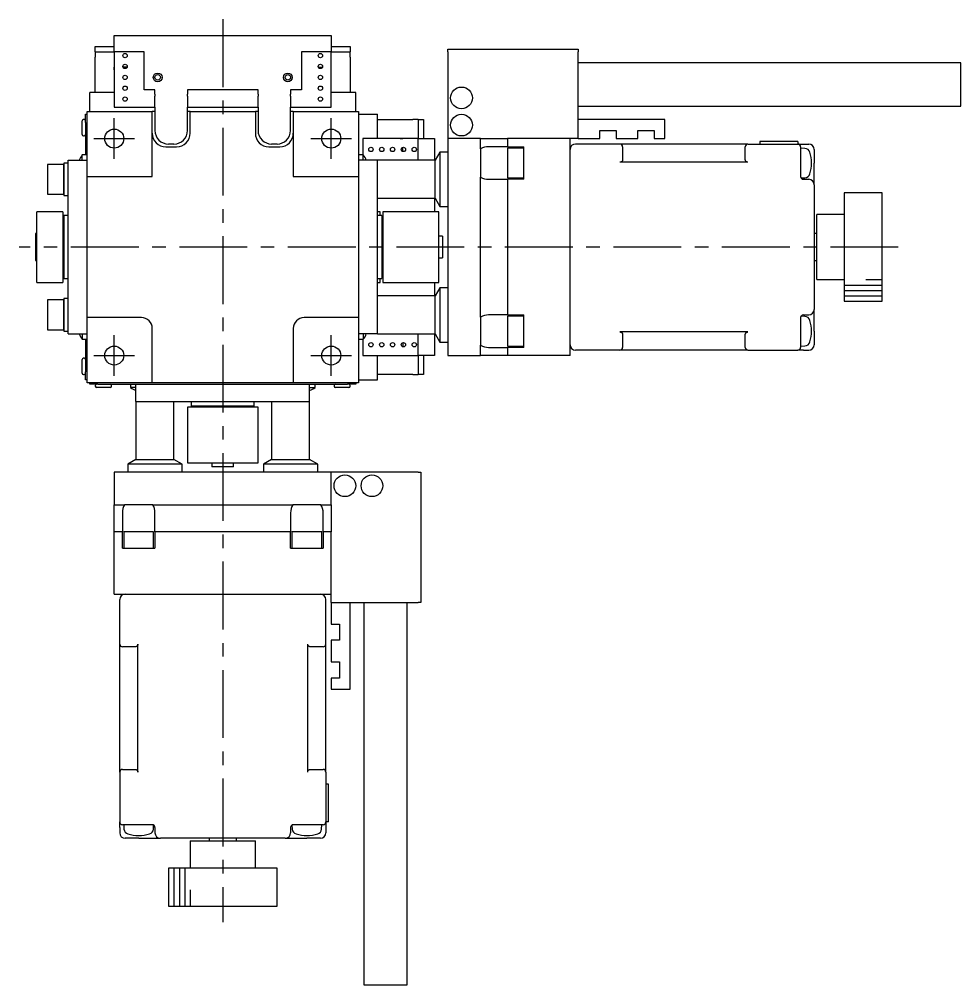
# Model space of a CAD drawing. Extents: x 165 to 837, y 27 to 488.
# Drawn here: x 516.8 to 690.2, y 232.5 to 410.5 of the extents above; entities that cross this region are included whole.
import ezdxf

# ---------------------------------------------------------------- set-up
doc = ezdxf.new("R2010")
doc.units = 0
doc.header["$LTSCALE"] = 10
doc.linetypes.add('CENTER', pattern=[2, 1.25, -0.25, 0.25, -0.25])
for name, color, linetype in [('1', 7, 'CONTINUOUS'), ('11', 7, 'CONTINUOUS'), ('2', 7, 'CONTINUOUS')]:
    doc.layers.add(name, color=color, linetype=linetype)

msp = doc.modelspace()

# ---------------------------------------------------------------- linework, layer by layer
at = {"layer": '1', "color": 7, "linetype": 'CONTINUOUS'}
for p, q in [((534.250001, 407.499999), (574.250001, 407.499999)), ((534.250001, 406.499999), (534.250001, 407.499999)), ((534.250001, 404.499999), (534.250001, 406.499999)), ((574.250001, 407.499999), (574.250001, 406.499999)), ((574.250001, 406.499999), (574.250001, 404.499999)), ((530.750001, 405.499999), (534.250001, 405.499999)), ((530.750001, 404.499999), (530.750001, 405.499999)), ((530.750001, 404.499999), (534.250001, 404.499999)), ((530.750001, 404.499999), (530.750001, 403.499999)), ((539.750001, 404.499999), (534.250001, 404.499999)), ((534.250001, 404.499999), (534.250001, 394.299999)), ((539.750001, 397.499999), (539.750001, 404.499999)), ((574.250001, 404.499999), (568.750001, 404.499999)), ((568.750001, 404.499999), (568.750001, 397.499999)), ((574.250001, 405.499999), (577.750001, 405.499999)), ((574.250001, 404.499999), (577.750001, 404.499999)), ((574.250001, 394.299999), (574.250001, 404.499999)), ((577.750001, 405.499999), (577.750001, 404.499999)), ((577.750001, 403.499999), (577.750001, 404.499999)), ((595.750001, 404.999999), (619.750001, 404.999999)), ((595.750001, 404.499999), (595.750001, 404.999999)), ((595.750001, 404.499999), (595.750001, 388.499999)), ((619.750001, 404.999999), (619.750001, 404.499999)), ((619.750001, 388.499999), (619.750001, 404.499999)), ((530.750001, 396.999999), (530.750001, 403.499999)), ((577.750001, 403.499999), (577.750001, 396.999999)), ((690.249999, 402.499999), (619.750001, 402.499999)), ((690.249999, 394.499999), (690.249999, 402.499999)), ((534.249964, 401.199999), (534.249964, 401.699999)), ((536.637299, 401.699999), (535.862703, 401.699999)), ((571.862703, 401.699999), (572.637299, 401.699999)), ((574.250038, 401.199999), (574.250038, 401.699999)), ((529.750001, 393.499999), (529.750001, 396.999999)), ((534.250001, 396.999999), (529.750001, 396.999999)), ((541.750001, 397.499999), (539.750001, 397.499999)), ((541.750001, 396.707106), (541.750001, 397.499999)), ((560.750001, 397.499999), (547.750001, 397.499999)), ((547.750001, 397.499999), (547.750001, 396.707106)), ((560.750001, 396.707106), (560.750001, 397.499999)), ((568.750001, 397.499999), (566.750001, 397.499999)), ((566.750001, 397.499999), (566.750001, 396.707106)), ((578.750001, 396.999999), (574.250001, 396.999999)), ((578.750001, 393.499999), (578.750001, 396.999999)), ((541.750001, 396.707106), (541.750001, 396.353552)), ((541.750001, 394.646446), (541.750001, 396.353552)), ((547.750001, 396.353552), (547.750001, 396.707106)), ((547.750001, 396.353552), (547.750001, 394.646446)), ((560.750001, 396.707106), (560.750001, 396.353552)), ((560.750001, 394.646446), (560.750001, 396.353552)), ((566.750001, 396.353552), (566.750001, 396.707106)), ((566.750001, 396.353552), (566.750001, 394.646446)), ((529.250001, 381.499999), (529.250001, 393.499999)), ((529.250001, 393.499999), (541.250001, 393.499999)), ((534.250001, 394.299999), (541.750001, 394.299999)), ((541.250001, 381.499999), (541.250001, 393.499999)), ((541.750001, 393.499999), (541.250001, 393.499999)), ((541.750001, 394.292892), (541.750001, 394.646446)), ((541.750001, 394.292892), (541.750001, 389.999999)), ((547.750001, 394.646446), (547.750001, 394.292892)), ((547.750001, 394.299999), (560.750001, 394.299999)), ((547.750001, 389.999999), (547.750001, 394.292892)), ((548.250001, 393.499999), (547.750001, 393.499999)), ((548.250001, 389.499999), (548.250001, 393.499999)), ((548.250001, 393.499999), (560.250001, 393.499999)), ((560.250001, 393.499999), (560.250001, 389.499999)), ((560.750001, 393.499999), (560.250001, 393.499999)), ((560.750001, 394.292892), (560.750001, 394.646446)), ((560.750001, 394.292892), (560.750001, 389.999999)), ((566.750001, 394.646446), (566.750001, 394.292892)), ((566.750001, 394.299999), (574.250001, 394.299999)), ((566.750001, 389.999999), (566.750001, 394.292892)), ((567.250001, 393.499999), (566.750001, 393.499999)), ((567.250001, 393.499999), (579.250001, 393.499999)), ((567.250001, 393.499999), (567.250001, 381.499999)), ((579.250001, 393.499999), (579.250001, 381.499999)), ((619.750001, 394.499999), (690.249999, 394.499999)), ((528.350001, 389.249999), (528.350001, 391.749999)), ((528.700001, 391.999999), (528.600001, 391.999999)), ((528.950001, 391.499999), (528.950001, 392.999999)), ((528.950001, 392.999999), (529.250001, 392.999999)), ((579.250001, 392.999999), (582.750001, 392.999999)), ((582.750001, 388.499999), (582.750001, 392.999999)), ((582.750001, 391.999999), (589.250001, 391.999999)), ((590.250001, 391.999999), (589.250001, 391.999999)), ((590.250001, 391.999999), (591.250001, 391.999999)), ((590.250001, 391.999999), (590.250001, 388.499999)), ((591.250001, 391.999999), (591.250001, 388.499999)), ((635.750001, 391.999999), (619.750001, 391.999999)), ((635.750001, 388.499999), (635.750001, 391.999999)), ((528.950001, 391.499999), (528.950001, 385.499999)), ((623.750001, 389.999999), (626.750001, 389.999999)), ((623.750001, 388.499999), (623.750001, 389.999999)), ((626.750001, 389.999999), (626.750001, 388.499999)), ((630.750001, 389.999999), (633.750001, 389.999999)), ((630.750001, 388.499999), (630.750001, 389.999999)), ((633.750001, 389.999999), (633.750001, 388.499999)), ((528.600001, 388.999999), (528.700001, 388.999999)), ((580.050001, 388.499999), (580.050001, 385.499999)), ((590.250001, 388.499999), (580.050001, 388.499999)), ((586.950001, 388.500036), (587.450001, 388.500036)), ((590.250001, 384.499999), (590.250001, 388.499999)), ((590.250001, 388.499999), (592.250001, 388.499999)), ((592.250001, 388.499999), (593.250001, 388.499999)), ((593.250001, 388.499999), (593.250001, 384.499999)), ((595.750001, 388.499999), (595.750001, 348.499999)), ((601.750001, 388.499999), (595.750001, 388.499999)), ((601.750001, 386.598075), (601.750001, 388.499999)), ((601.750001, 388.499999), (606.750001, 388.499999)), ((606.750001, 388.499999), (606.750001, 386.999999)), ((618.250001, 388.499999), (606.750001, 388.499999)), ((618.250001, 348.499999), (618.250001, 388.499999)), ((619.750001, 388.499999), (618.250001, 388.499999)), ((619.750001, 388.499999), (623.750001, 388.499999)), ((626.750001, 388.499999), (630.750001, 388.499999)), ((633.750001, 388.499999), (635.750001, 388.499999)), ((543.750001, 386.999999), (545.750001, 386.999999)), ((545.250001, 387.499999), (544.250001, 387.499999)), ((562.750001, 386.999999), (564.750001, 386.999999)), ((564.250001, 387.499999), (563.250001, 387.499999)), ((587.450001, 386.112701), (587.450001, 386.887297)), ((601.750001, 386.598075), (601.750001, 383.999999)), ((606.750001, 386.999999), (603.250001, 386.999999)), ((606.750001, 386.999999), (609.750001, 386.999999)), ((606.750001, 386.749999), (606.750001, 381.249999)), ((609.750001, 386.749999), (606.750001, 386.749999)), ((609.750001, 380.999999), (609.750001, 386.999999)), ((627.450001, 387.499999), (619.250001, 387.499999)), ((651.050001, 387.499999), (627.450001, 387.499999)), ((627.950001, 386.999999), (627.950001, 385.499999)), ((650.550001, 385.499999), (650.550001, 386.999999)), ((651.050001, 387.499999), (660.250001, 387.499999)), ((660.250001, 387.999999), (653.250001, 387.999999)), ((653.250001, 387.999999), (653.250001, 387.499999)), ((660.250001, 387.999999), (660.250001, 387.499999)), ((660.250001, 387.499999), (661.250001, 387.499999)), ((660.750001, 386.999999), (660.750001, 385.499999)), ((661.553724, 386.707878), (660.750001, 386.749999)), ((661.250001, 387.499999), (662.250001, 387.499999)), ((663.250001, 386.499999), (663.250001, 383.999999)), ((525.750001, 384.499999), (529.250001, 384.499999)), ((525.750001, 352.499999), (525.750001, 384.499999)), ((528.352002, 384.499999), (528.352002, 385.499999)), ((529.250001, 385.499999), (528.352002, 385.499999)), ((580.148, 385.499999), (579.250001, 385.499999)), ((582.750001, 384.499999), (579.250001, 384.499999)), ((580.148, 384.499999), (580.148, 385.499999)), ((582.750001, 380.999999), (582.750001, 384.499999)), ((593.383976, 384.499999), (582.750001, 384.499999)), ((594.250001, 385.999999), (593.383976, 384.499999)), ((593.383976, 380.999999), (593.383976, 384.499999)), ((594.250001, 385.999999), (594.250001, 375.999999)), ((595.750001, 385.999999), (594.250001, 385.999999)), ((627.928471, 384.503089), (627.920773, 384.479786)), ((627.935017, 384.526741), (627.928471, 384.503089)), ((627.940394, 384.550686), (627.935017, 384.526741)), ((627.944589, 384.574866), (627.940394, 384.550686)), ((627.947593, 384.599223), (627.944589, 384.574866)), ((627.949399, 384.623697), (627.947593, 384.599223)), ((627.950001, 384.648231), (627.949399, 384.623697)), ((627.950001, 385.499999), (627.950001, 384.648231)), ((650.550001, 384.648231), (650.550001, 385.499999)), ((650.550603, 384.623697), (650.550001, 384.648231)), ((650.552409, 384.599223), (650.550603, 384.623697)), ((650.555413, 384.574866), (650.552409, 384.599223)), ((650.559608, 384.550686), (650.555413, 384.574866)), ((650.564985, 384.526741), (650.559608, 384.550686)), ((650.571531, 384.503089), (650.564985, 384.526741)), ((650.579229, 384.479786), (650.571531, 384.503089)), ((660.750001, 385.499999), (660.750001, 381.414213)), ((521.950001, 383.749999), (521.950001, 378.249999)), ((524.950001, 383.749999), (521.950001, 383.749999)), ((524.950001, 383.999999), (524.950001, 377.999999)), ((524.950001, 383.999999), (524.950001, 383.749999)), ((525.750001, 383.999999), (524.950001, 383.999999)), ((524.950001, 383.749999), (524.950001, 380.999999)), ((524.950001, 378.249999), (524.950001, 383.749999)), ((601.750001, 383.999999), (601.750001, 381.401923)), ((627.474535, 384.148834), (627.450001, 384.148231)), ((651.050001, 384.148231), (627.450001, 384.148231)), ((627.49901, 384.150639), (627.474535, 384.148834)), ((627.523366, 384.153643), (627.49901, 384.150639)), ((627.547546, 384.157839), (627.523366, 384.153643)), ((627.571491, 384.163216), (627.547546, 384.157839)), ((627.595143, 384.169761), (627.571491, 384.163216)), ((627.618446, 384.177459), (627.595143, 384.169761)), ((627.641343, 384.186292), (627.618446, 384.177459)), ((627.663779, 384.196237), (627.641343, 384.186292)), ((627.685699, 384.207271), (627.663779, 384.196237)), ((627.707052, 384.219367), (627.685699, 384.207271)), ((627.727786, 384.232496), (627.707052, 384.219367)), ((627.747851, 384.246628), (627.727786, 384.232496)), ((627.767198, 384.261726), (627.747851, 384.246628)), ((627.78578, 384.277756), (627.767198, 384.261726)), ((627.803554, 384.294678), (627.78578, 384.277756)), ((627.820477, 384.312452), (627.803554, 384.294678)), ((627.836506, 384.331035), (627.820477, 384.312452)), ((627.851605, 384.350382), (627.836506, 384.331035)), ((627.865736, 384.370446), (627.851605, 384.350382)), ((627.878865, 384.39118), (627.865736, 384.370446)), ((627.890962, 384.412533), (627.878865, 384.39118)), ((627.901996, 384.434454), (627.890962, 384.412533)), ((627.911941, 384.45689), (627.901996, 384.434454)), ((627.920773, 384.479786), (627.911941, 384.45689)), ((650.588061, 384.45689), (650.579229, 384.479786)), ((650.598006, 384.434454), (650.588061, 384.45689)), ((650.60904, 384.412533), (650.598006, 384.434454)), ((650.621137, 384.39118), (650.60904, 384.412533)), ((650.634266, 384.370446), (650.621137, 384.39118)), ((650.648397, 384.350382), (650.634266, 384.370446)), ((650.663496, 384.331035), (650.648397, 384.350382)), ((650.679525, 384.312452), (650.663496, 384.331035)), ((650.696448, 384.294678), (650.679525, 384.312452)), ((650.714222, 384.277756), (650.696448, 384.294678)), ((650.732804, 384.261726), (650.714222, 384.277756)), ((650.752151, 384.246628), (650.732804, 384.261726)), ((650.772216, 384.232496), (650.752151, 384.246628)), ((650.79295, 384.219367), (650.772216, 384.232496)), ((650.814303, 384.207271), (650.79295, 384.219367)), ((650.836223, 384.196237), (650.814303, 384.207271)), ((650.858659, 384.186292), (650.836223, 384.196237)), ((650.881556, 384.177459), (650.858659, 384.186292)), ((650.904859, 384.169761), (650.881556, 384.177459)), ((650.928511, 384.163216), (650.904859, 384.169761)), ((650.952456, 384.157839), (650.928511, 384.163216)), ((650.976636, 384.153643), (650.952456, 384.157839)), ((651.000992, 384.150639), (650.976636, 384.153643)), ((651.025467, 384.148834), (651.000992, 384.150639)), ((651.050001, 384.148231), (651.025467, 384.148834)), ((663.250001, 379.999999), (663.250001, 383.999999)), ((524.950001, 380.999999), (524.950001, 378.249999)), ((529.250001, 381.499999), (541.250001, 381.499999)), ((529.250001, 355.499999), (529.250001, 381.499999)), ((567.250001, 381.499999), (579.250001, 381.499999)), ((579.250001, 381.499999), (579.250001, 355.499999)), ((582.750001, 355.999999), (582.750001, 380.999999)), ((593.383976, 377.499999), (593.383976, 380.999999)), ((601.750001, 355.598075), (601.750001, 381.401923)), ((603.250001, 380.999999), (606.750001, 380.999999)), ((606.750001, 381.249999), (609.750001, 381.249999)), ((606.750001, 380.999999), (606.750001, 355.999999)), ((609.750001, 380.999999), (606.750001, 380.999999)), ((660.815038, 381.253407), (661.553724, 381.29212)), ((661.250001, 380.999999), (662.250001, 380.999999)), ((663.250001, 379.999999), (663.250001, 356.999999)), ((521.950001, 378.249999), (524.950001, 378.249999)), ((524.950001, 378.249999), (524.950001, 377.999999)), ((524.950001, 377.999999), (525.750001, 377.999999)), ((582.750001, 377.499999), (593.383976, 377.499999)), ((593.250001, 377.499999), (593.250001, 374.999999)), ((593.383976, 377.499999), (594.250001, 375.999999)), ((668.750001, 378.499999), (668.750001, 358.499999)), ((675.750001, 378.499999), (668.750001, 378.499999)), ((675.750001, 358.499999), (675.750001, 378.499999)), ((594.250001, 375.999999), (595.750001, 375.999999)), ((519.950001, 368.499999), (519.950001, 374.999999)), ((524.750001, 374.999999), (519.950001, 374.999999)), ((524.750001, 374.999999), (524.750001, 368.499999)), ((524.950001, 374.299999), (524.950001, 368.437399)), ((525.750001, 374.299999), (524.950001, 374.299999)), ((583.250001, 374.999999), (582.750001, 374.999999)), ((583.550001, 374.299999), (582.750001, 374.299999)), ((583.250001, 374.299999), (583.250001, 374.999999)), ((583.550001, 374.299999), (583.550001, 368.437399)), ((583.750001, 374.999999), (583.750001, 368.499999)), ((588.550001, 374.999999), (583.750001, 374.999999)), ((594.050001, 374.999999), (588.550001, 374.999999)), ((594.050001, 361.999999), (594.050001, 374.999999)), ((663.750001, 362.499999), (663.750001, 374.499999)), ((668.750001, 374.499999), (663.750001, 374.499999)), ((519.750001, 370.999999), (519.750001, 365.999999)), ((519.950001, 370.999999), (519.750001, 370.999999)), ((524.950001, 371.999999), (524.750001, 371.999999)), ((583.750001, 371.999999), (583.550001, 371.999999)), ((594.750001, 370.499999), (594.050001, 370.499999)), ((594.750001, 370.499999), (594.750001, 366.499999)), ((594.750001, 370.499999), (594.750001, 366.499999)), ((663.750001, 370.999999), (663.250001, 370.999999)), ((519.950001, 361.999999), (519.950001, 368.499999)), ((524.750001, 368.499999), (524.750001, 361.999999)), ((583.750001, 368.499999), (583.750001, 361.999999)), ((524.950001, 368.437399), (524.950001, 362.699999)), ((583.550001, 368.437399), (583.550001, 362.699999)), ((519.750001, 365.999999), (519.950001, 365.999999)), ((524.750001, 364.999999), (524.950001, 364.999999)), ((583.550001, 364.999999), (583.750001, 364.999999)), ((594.050001, 366.499999), (594.750001, 366.499999)), ((663.250001, 365.999999), (663.750001, 365.999999)), ((519.950001, 361.999999), (524.750001, 361.999999)), ((524.950001, 362.699999), (525.750001, 362.699999)), ((582.750001, 362.699999), (583.550001, 362.699999)), ((582.750001, 361.999999), (583.250001, 361.999999)), ((583.250001, 361.999999), (583.250001, 362.699999)), ((583.750001, 361.999999), (588.550001, 361.999999)), ((588.550001, 361.999999), (594.050001, 361.999999)), ((593.250001, 361.999999), (593.250001, 359.499999)), ((663.750001, 362.499999), (668.750001, 362.499999)), ((594.250001, 360.999999), (593.383976, 359.499999)), ((594.250001, 360.999999), (594.250001, 350.999999)), ((595.750001, 360.999999), (594.250001, 360.999999)), ((521.950001, 358.749999), (521.950001, 353.249999)), ((524.950001, 358.749999), (521.950001, 358.749999)), ((524.950001, 358.999999), (524.950001, 352.999999)), ((524.950001, 358.999999), (524.950001, 358.749999)), ((525.750001, 358.999999), (524.950001, 358.999999)), ((524.950001, 358.749999), (524.950001, 355.999999)), ((524.950001, 353.249999), (524.950001, 358.749999)), ((593.383976, 359.499999), (582.750001, 359.499999)), ((593.383976, 355.999999), (593.383976, 359.499999)), ((668.750001, 358.499999), (675.750001, 358.499999)), ((524.950001, 355.999999), (524.950001, 353.249999)), ((582.750001, 352.499999), (582.750001, 355.999999)), ((593.383976, 352.499999), (593.383976, 355.999999)), ((606.750001, 355.999999), (603.250001, 355.999999)), ((606.750001, 355.999999), (609.750001, 355.999999)), ((609.750001, 349.999999), (609.750001, 355.999999)), ((661.250001, 355.999999), (662.250001, 355.999999)), ((663.250001, 352.999999), (663.250001, 356.999999)), ((529.250001, 343.499999), (529.250001, 355.499999)), ((539.250001, 355.499999), (529.250001, 355.499999)), ((579.250001, 355.499999), (569.250001, 355.499999)), ((579.250001, 355.499999), (579.250001, 343.499999)), ((601.750001, 355.598075), (601.750001, 352.999999)), ((606.750001, 355.749999), (606.750001, 350.249999)), ((609.750001, 355.749999), (606.750001, 355.749999)), ((660.750001, 355.585785), (660.750001, 351.499999)), ((661.553724, 355.707878), (660.815038, 355.746591)), ((521.950001, 353.249999), (524.950001, 353.249999)), ((524.950001, 353.249999), (524.950001, 352.999999)), ((524.950001, 352.999999), (525.750001, 352.999999)), ((525.750001, 352.499999), (529.250001, 352.499999)), ((528.352002, 352.499999), (528.352002, 351.499999)), ((541.250001, 343.499999), (541.250001, 353.499999)), ((567.250001, 353.499999), (567.250001, 343.499999)), ((582.750001, 352.499999), (579.250001, 352.499999)), ((580.148, 352.499999), (580.148, 351.499999)), ((582.750001, 352.499999), (593.383976, 352.499999)), ((590.250001, 348.499999), (590.250001, 352.499999)), ((593.250001, 352.499999), (593.250001, 348.499999)), ((593.383976, 352.499999), (594.250001, 350.999999)), ((601.750001, 352.999999), (601.750001, 350.401923)), ((651.050001, 352.851767), (627.450001, 352.851767)), ((627.450001, 352.851767), (627.474535, 352.851164)), ((627.474535, 352.851164), (627.49901, 352.849359)), ((627.49901, 352.849359), (627.523366, 352.846355)), ((627.523366, 352.846355), (627.547546, 352.842159)), ((627.547546, 352.842159), (627.571491, 352.836782)), ((627.571491, 352.836782), (627.595143, 352.830237)), ((627.595143, 352.830237), (627.618446, 352.822539)), ((627.618446, 352.822539), (627.641343, 352.813706)), ((627.641343, 352.813706), (627.663779, 352.803761)), ((627.663779, 352.803761), (627.685699, 352.792727)), ((627.685699, 352.792727), (627.707052, 352.780631)), ((627.707052, 352.780631), (627.727786, 352.767502)), ((627.727786, 352.767502), (627.747851, 352.75337)), ((627.747851, 352.75337), (627.767198, 352.738272)), ((627.767198, 352.738272), (627.78578, 352.722242)), ((627.78578, 352.722242), (627.803554, 352.70532)), ((627.803554, 352.70532), (627.820477, 352.687546)), ((627.820477, 352.687546), (627.836506, 352.668963)), ((627.836506, 352.668963), (627.851605, 352.649616)), ((627.851605, 352.649616), (627.865736, 352.629552)), ((627.865736, 352.629552), (627.878865, 352.608818)), ((627.878865, 352.608818), (627.890962, 352.587465)), ((627.890962, 352.587465), (627.901996, 352.565544)), ((627.901996, 352.565544), (627.911941, 352.543108)), ((627.911941, 352.543108), (627.920773, 352.520212)), ((627.920773, 352.520212), (627.928471, 352.496909)), ((627.928471, 352.496909), (627.935017, 352.473257)), ((627.935017, 352.473257), (627.940394, 352.449312)), ((627.940394, 352.449312), (627.944589, 352.425132)), ((650.555413, 352.425132), (650.559608, 352.449312)), ((650.559608, 352.449312), (650.564985, 352.473257)), ((650.564985, 352.473257), (650.571531, 352.496909)), ((650.571531, 352.496909), (650.579229, 352.520212)), ((650.579229, 352.520212), (650.588061, 352.543108)), ((650.588061, 352.543108), (650.598006, 352.565544)), ((650.598006, 352.565544), (650.60904, 352.587465)), ((650.60904, 352.587465), (650.621137, 352.608818)), ((650.621137, 352.608818), (650.634266, 352.629552)), ((650.634266, 352.629552), (650.648397, 352.649616)), ((650.648397, 352.649616), (650.663496, 352.668963)), ((650.663496, 352.668963), (650.679525, 352.687546)), ((650.679525, 352.687546), (650.696448, 352.70532)), ((650.696448, 352.70532), (650.714222, 352.722242)), ((650.714222, 352.722242), (650.732804, 352.738272)), ((650.732804, 352.738272), (650.752151, 352.75337)), ((650.752151, 352.75337), (650.772216, 352.767502)), ((650.772216, 352.767502), (650.79295, 352.780631)), ((650.79295, 352.780631), (650.814303, 352.792727)), ((650.814303, 352.792727), (650.836223, 352.803761)), ((650.836223, 352.803761), (650.858659, 352.813706)), ((650.858659, 352.813706), (650.881556, 352.822539)), ((650.881556, 352.822539), (650.904859, 352.830237)), ((650.904859, 352.830237), (650.928511, 352.836782)), ((650.928511, 352.836782), (650.952456, 352.842159)), ((650.952456, 352.842159), (650.976636, 352.846355)), ((650.976636, 352.846355), (651.000992, 352.849359)), ((651.000992, 352.849359), (651.025467, 352.851164)), ((651.025467, 352.851164), (651.050001, 352.851767)), ((663.250001, 352.999999), (663.250001, 350.499999)), ((528.352002, 351.499999), (529.250001, 351.499999)), ((528.950001, 351.499999), (528.950001, 345.499999)), ((579.250001, 351.499999), (580.148, 351.499999)), ((580.050001, 351.499999), (580.050001, 348.499999)), ((587.450001, 350.887297), (587.450001, 350.112701)), ((594.250001, 350.999999), (595.750001, 350.999999)), ((627.944589, 352.425132), (627.947593, 352.400775)), ((627.947593, 352.400775), (627.949399, 352.376301)), ((627.949399, 352.376301), (627.950001, 352.351767)), ((627.950001, 352.351767), (627.950001, 351.499999)), ((627.950001, 351.499999), (627.950001, 349.999999)), ((650.550001, 352.351767), (650.550603, 352.376301)), ((650.550001, 351.499999), (650.550001, 352.351767)), ((650.550001, 349.999999), (650.550001, 351.499999)), ((650.550603, 352.376301), (650.552409, 352.400775)), ((650.552409, 352.400775), (650.555413, 352.425132)), ((660.750001, 351.499999), (660.750001, 349.999999)), ((601.750001, 348.499999), (601.750001, 350.401923)), ((603.250001, 349.999999), (606.750001, 349.999999)), ((606.750001, 350.249999), (609.750001, 350.249999)), ((606.750001, 349.999999), (606.750001, 348.499999)), ((609.750001, 349.999999), (606.750001, 349.999999)), ((627.450001, 349.499999), (619.250001, 349.499999)), ((651.050001, 349.499999), (627.450001, 349.499999)), ((651.050001, 349.499999), (660.250001, 349.499999)), ((661.250001, 349.499999), (660.250001, 349.499999)), ((660.750001, 350.249999), (661.553724, 350.29212)), ((661.250001, 349.499999), (662.250001, 349.499999)), ((528.350001, 345.249999), (528.350001, 347.749999)), ((528.700001, 347.999999), (528.600001, 347.999999)), ((580.050001, 348.499999), (590.250001, 348.499999)), ((582.750001, 343.999999), (582.750001, 348.499999)), ((586.950001, 348.499962), (587.450001, 348.499962)), ((590.250001, 348.499999), (590.250001, 344.999999)), ((592.250001, 348.499999), (590.250001, 348.499999)), ((591.250001, 348.499999), (591.250001, 344.999999)), ((593.250001, 348.499999), (592.250001, 348.499999)), ((595.750001, 348.499999), (601.750001, 348.499999)), ((606.750001, 348.499999), (601.750001, 348.499999)), ((618.250001, 348.499999), (606.750001, 348.499999)), ((528.950001, 343.999999), (528.950001, 345.499999)), ((528.600001, 344.999999), (528.700001, 344.999999)), ((529.250001, 343.999999), (528.950001, 343.999999)), ((579.250001, 343.999999), (582.750001, 343.999999)), ((589.250001, 344.999999), (582.750001, 344.999999)), ((589.250001, 344.999999), (590.250001, 344.999999)), ((591.250001, 344.999999), (590.250001, 344.999999)), ((541.250001, 343.499999), (529.250001, 343.499999)), ((529.750001, 343.199999), (529.750001, 343.499999)), ((531.250001, 343.199999), (529.750001, 343.199999)), ((530.750001, 342.949999), (530.750001, 342.849999)), ((533.500001, 342.599999), (531.000001, 342.599999)), ((531.250001, 343.199999), (577.250001, 343.199999)), ((533.750001, 342.849999), (533.750001, 342.949999)), ((537.250004, 343.199999), (537.250004, 342.601999)), ((538.250001, 342.601999), (537.250004, 342.601999)), ((538.250001, 339.999999), (538.250001, 343.199999)), ((567.250001, 343.499999), (541.250001, 343.499999)), ((579.250001, 343.499999), (567.250001, 343.499999)), ((570.250001, 339.999999), (570.250001, 343.199999)), ((570.250001, 342.601999), (571.249998, 342.601999)), ((571.249998, 342.601999), (571.249998, 343.199999)), ((574.750001, 342.949999), (574.750001, 342.849999)), ((577.500001, 342.599999), (575.000001, 342.599999)), ((578.750001, 343.199999), (577.250001, 343.199999)), ((577.750001, 342.849999), (577.750001, 342.949999)), ((578.750001, 343.499999), (578.750001, 343.199999)), ((538.250001, 339.999999), (541.750001, 339.999999)), ((538.250001, 339.999999), (538.250001, 329.366024)), ((541.750001, 339.999999), (566.750001, 339.999999)), ((545.250001, 329.366024), (545.250001, 339.999999)), ((548.450001, 339.999999), (548.450001, 339.199999)), ((560.050001, 339.199999), (560.050001, 339.999999)), ((563.250001, 339.999999), (563.250001, 329.366024)), ((566.750001, 339.999999), (570.250001, 339.999999)), ((570.250001, 329.366024), (570.250001, 339.999999)), ((554.250001, 338.999999), (547.750001, 338.999999)), ((547.750001, 338.999999), (547.750001, 334.199999)), ((554.187401, 339.199999), (548.450001, 339.199999)), ((550.750001, 339.199999), (550.750001, 338.999999)), ((560.050001, 339.199999), (554.187401, 339.199999)), ((560.750001, 338.999999), (554.250001, 338.999999)), ((557.750001, 338.999999), (557.750001, 339.199999)), ((560.750001, 334.199999), (560.750001, 338.999999)), ((547.750001, 334.199999), (547.750001, 328.699999)), ((560.750001, 328.699999), (560.750001, 334.199999)), ((538.250001, 329.366024), (536.750001, 328.499999)), ((538.250001, 329.366024), (541.750001, 329.366024)), ((541.750001, 329.366024), (545.250001, 329.366024)), ((546.750001, 328.499999), (545.250001, 329.366024)), ((563.250001, 329.366024), (561.750001, 328.499999)), ((563.250001, 329.366024), (566.750001, 329.366024)), ((566.750001, 329.366024), (570.250001, 329.366024)), ((571.750001, 328.499999), (570.250001, 329.366024)), ((546.750001, 328.499999), (536.750001, 328.499999)), ((536.750001, 328.499999), (536.750001, 326.999999)), ((546.750001, 326.999999), (546.750001, 328.499999)), ((547.750001, 328.699999), (560.750001, 328.699999)), ((552.250001, 328.699999), (552.250001, 327.999999)), ((556.250001, 327.999999), (552.250001, 327.999999)), ((556.250001, 327.999999), (552.250001, 327.999999)), ((556.250001, 327.999999), (556.250001, 328.699999)), ((571.750001, 328.499999), (561.750001, 328.499999)), ((561.750001, 328.499999), (561.750001, 326.999999)), ((571.750001, 326.999999), (571.750001, 328.499999)), ((574.250001, 326.999999), (534.250001, 326.999999)), ((534.250001, 326.999999), (534.250001, 320.999999)), ((574.250001, 320.999999), (574.250001, 326.999999)), ((590.250001, 326.999999), (574.250001, 326.999999)), ((590.250001, 326.999999), (590.750001, 326.999999)), ((590.750001, 326.999999), (590.750001, 302.999999)), ((534.250001, 320.999999), (536.151925, 320.999999)), ((534.250001, 315.999999), (534.250001, 320.999999)), ((538.750001, 320.999999), (536.151925, 320.999999)), ((541.348077, 320.999999), (538.750001, 320.999999)), ((541.348077, 320.999999), (567.151925, 320.999999)), ((569.750001, 320.999999), (567.151925, 320.999999)), ((572.348077, 320.999999), (569.750001, 320.999999)), ((572.348077, 320.999999), (574.250001, 320.999999)), ((574.250001, 320.999999), (574.250001, 315.999999)), ((535.750001, 319.499999), (535.750001, 315.999999)), ((541.750001, 315.999999), (541.750001, 319.499999)), ((566.750001, 319.499999), (566.750001, 315.999999)), ((572.750001, 315.999999), (572.750001, 319.499999)), ((535.750001, 315.999999), (534.250001, 315.999999)), ((534.250001, 304.499999), (534.250001, 315.999999)), ((535.750001, 312.999999), (535.750001, 315.999999)), ((541.500001, 315.999999), (536.000001, 315.999999)), ((536.000001, 315.999999), (536.000001, 312.999999)), ((541.500001, 312.999999), (541.500001, 315.999999)), ((541.750001, 315.999999), (541.750001, 312.999999)), ((566.750001, 315.999999), (541.750001, 315.999999)), ((566.750001, 312.999999), (566.750001, 315.999999)), ((572.500001, 315.999999), (567.000001, 315.999999)), ((567.000001, 315.999999), (567.000001, 312.999999)), ((572.500001, 312.999999), (572.500001, 315.999999)), ((572.750001, 315.999999), (572.750001, 312.999999)), ((574.250001, 315.999999), (572.750001, 315.999999)), ((574.250001, 304.499999), (574.250001, 315.999999)), ((535.750001, 312.999999), (541.750001, 312.999999)), ((566.750001, 312.999999), (572.750001, 312.999999)), ((534.250001, 304.499999), (574.250001, 304.499999)), ((574.250001, 302.999999), (574.250001, 304.499999)), ((535.250001, 295.299999), (535.250001, 303.499999)), ((573.250001, 295.299999), (573.250001, 303.499999)), ((574.250001, 302.999999), (590.250001, 302.999999)), ((574.250001, 302.999999), (574.250001, 298.999999)), ((577.750001, 286.999999), (577.750001, 302.999999)), ((580.250001, 302.999999), (580.250001, 232.500001)), ((588.250001, 232.500001), (588.250001, 302.999999)), ((590.750001, 302.999999), (590.250001, 302.999999)), ((574.250001, 298.999999), (575.750001, 298.999999)), ((575.750001, 298.999999), (575.750001, 295.999999)), ((574.250001, 295.999999), (574.250001, 291.999999)), ((575.750001, 295.999999), (574.250001, 295.999999)), ((535.250001, 271.699999), (535.250001, 295.299999)), ((537.250001, 294.799999), (535.750001, 294.799999)), ((538.101769, 294.799999), (537.250001, 294.799999)), ((538.126303, 294.800601), (538.101769, 294.799999)), ((538.150777, 294.802407), (538.126303, 294.800601)), ((538.175134, 294.805411), (538.150777, 294.802407)), ((538.199314, 294.809606), (538.175134, 294.805411)), ((538.223259, 294.814983), (538.199314, 294.809606)), ((538.246911, 294.821529), (538.223259, 294.814983)), ((538.270214, 294.829227), (538.246911, 294.821529)), ((538.29311, 294.838059), (538.270214, 294.829227)), ((538.315546, 294.848004), (538.29311, 294.838059)), ((538.337467, 294.859038), (538.315546, 294.848004)), ((538.35882, 294.871135), (538.337467, 294.859038)), ((538.379554, 294.884264), (538.35882, 294.871135)), ((538.399618, 294.898395), (538.379554, 294.884264)), ((538.418965, 294.913494), (538.399618, 294.898395)), ((538.437548, 294.929523), (538.418965, 294.913494)), ((538.455322, 294.946446), (538.437548, 294.929523)), ((538.472244, 294.96422), (538.455322, 294.946446)), ((538.488274, 294.982802), (538.472244, 294.96422)), ((538.503372, 295.002149), (538.488274, 294.982802)), ((538.517504, 295.022214), (538.503372, 295.002149)), ((538.530633, 295.042948), (538.517504, 295.022214)), ((538.542729, 295.064301), (538.530633, 295.042948)), ((538.553763, 295.086221), (538.542729, 295.064301)), ((538.563708, 295.108657), (538.553763, 295.086221)), ((538.572541, 295.131554), (538.563708, 295.108657)), ((538.580239, 295.154857), (538.572541, 295.131554)), ((538.586784, 295.178509), (538.580239, 295.154857)), ((538.592161, 295.202454), (538.586784, 295.178509)), ((538.596357, 295.226634), (538.592161, 295.202454)), ((538.599361, 295.25099), (538.596357, 295.226634)), ((538.601166, 295.275465), (538.599361, 295.25099)), ((538.601769, 295.299999), (538.601166, 295.275465)), ((538.601769, 271.699999), (538.601769, 295.299999)), ((569.898233, 271.699999), (569.898233, 295.299999)), ((569.898836, 295.275465), (569.898233, 295.299999)), ((569.900641, 295.25099), (569.898836, 295.275465)), ((569.903645, 295.226634), (569.900641, 295.25099)), ((569.907841, 295.202454), (569.903645, 295.226634)), ((569.913218, 295.178509), (569.907841, 295.202454)), ((569.919763, 295.154857), (569.913218, 295.178509)), ((569.927461, 295.131554), (569.919763, 295.154857)), ((569.936294, 295.108657), (569.927461, 295.131554)), ((569.946239, 295.086221), (569.936294, 295.108657)), ((569.957273, 295.064301), (569.946239, 295.086221)), ((569.969369, 295.042948), (569.957273, 295.064301)), ((569.982498, 295.022214), (569.969369, 295.042948)), ((569.99663, 295.002149), (569.982498, 295.022214)), ((570.011728, 294.982802), (569.99663, 295.002149)), ((570.027758, 294.96422), (570.011728, 294.982802)), ((570.04468, 294.946446), (570.027758, 294.96422)), ((570.062454, 294.929523), (570.04468, 294.946446)), ((570.081037, 294.913494), (570.062454, 294.929523)), ((570.100384, 294.898395), (570.081037, 294.913494)), ((570.120448, 294.884264), (570.100384, 294.898395)), ((570.141182, 294.871135), (570.120448, 294.884264)), ((570.162535, 294.859038), (570.141182, 294.871135)), ((570.184456, 294.848004), (570.162535, 294.859038)), ((570.206892, 294.838059), (570.184456, 294.848004)), ((570.229788, 294.829227), (570.206892, 294.838059)), ((570.253091, 294.821529), (570.229788, 294.829227)), ((570.276743, 294.814983), (570.253091, 294.821529)), ((570.300688, 294.809606), (570.276743, 294.814983)), ((570.324868, 294.805411), (570.300688, 294.809606)), ((570.349225, 294.802407), (570.324868, 294.805411)), ((570.373699, 294.800601), (570.349225, 294.802407)), ((570.398233, 294.799999), (570.373699, 294.800601)), ((571.250001, 294.799999), (570.398233, 294.799999)), ((572.750001, 294.799999), (571.250001, 294.799999)), ((573.250001, 271.699999), (573.250001, 295.299999)), ((574.250001, 291.999999), (575.750001, 291.999999)), ((575.750001, 291.999999), (575.750001, 288.999999)), ((574.250001, 288.999999), (574.250001, 286.999999)), ((575.750001, 288.999999), (574.250001, 288.999999)), ((574.250001, 286.999999), (577.750001, 286.999999)), ((535.250001, 271.699999), (535.250001, 262.499999)), ((535.750001, 272.199999), (537.250001, 272.199999)), ((537.250001, 272.199999), (538.101769, 272.199999)), ((538.101769, 272.199999), (538.126303, 272.199397)), ((538.126303, 272.199397), (538.150777, 272.197591)), ((538.150777, 272.197591), (538.175134, 272.194587)), ((538.175134, 272.194587), (538.199314, 272.190392)), ((538.199314, 272.190392), (538.223259, 272.185015)), ((538.223259, 272.185015), (538.246911, 272.178469)), ((538.246911, 272.178469), (538.270214, 272.170771)), ((538.270214, 272.170771), (538.29311, 272.161939)), ((538.29311, 272.161939), (538.315546, 272.151994)), ((538.315546, 272.151994), (538.337467, 272.14096)), ((538.337467, 272.14096), (538.35882, 272.128863)), ((538.35882, 272.128863), (538.379554, 272.115734)), ((538.379554, 272.115734), (538.399618, 272.101603)), ((538.399618, 272.101603), (538.418965, 272.086504)), ((538.418965, 272.086504), (538.437548, 272.070475)), ((538.437548, 272.070475), (538.455322, 272.053552)), ((538.455322, 272.053552), (538.472244, 272.035778)), ((538.472244, 272.035778), (538.488274, 272.017196)), ((538.488274, 272.017196), (538.503372, 271.997849)), ((538.503372, 271.997849), (538.517504, 271.977784)), ((538.517504, 271.977784), (538.530633, 271.95705)), ((538.530633, 271.95705), (538.542729, 271.935697)), ((538.542729, 271.935697), (538.553763, 271.913777)), ((538.553763, 271.913777), (538.563708, 271.891341)), ((538.563708, 271.891341), (538.572541, 271.868444)), ((538.572541, 271.868444), (538.580239, 271.845141)), ((538.580239, 271.845141), (538.586784, 271.821489)), ((538.586784, 271.821489), (538.592161, 271.797544)), ((538.592161, 271.797544), (538.596357, 271.773364)), ((538.596357, 271.773364), (538.599361, 271.749008)), ((538.599361, 271.749008), (538.601166, 271.724533)), ((538.601166, 271.724533), (538.601769, 271.699999)), ((569.898233, 271.699999), (569.898836, 271.724533)), ((569.898836, 271.724533), (569.900641, 271.749008)), ((569.900641, 271.749008), (569.903645, 271.773364)), ((569.903645, 271.773364), (569.907841, 271.797544)), ((569.907841, 271.797544), (569.913218, 271.821489)), ((569.913218, 271.821489), (569.919763, 271.845141)), ((569.919763, 271.845141), (569.927461, 271.868444)), ((569.927461, 271.868444), (569.936294, 271.891341)), ((569.936294, 271.891341), (569.946239, 271.913777)), ((569.946239, 271.913777), (569.957273, 271.935697)), ((569.957273, 271.935697), (569.969369, 271.95705)), ((569.969369, 271.95705), (569.982498, 271.977784)), ((569.982498, 271.977784), (569.99663, 271.997849)), ((569.99663, 271.997849), (570.011728, 272.017196)), ((570.011728, 272.017196), (570.027758, 272.035778)), ((570.027758, 272.035778), (570.04468, 272.053552)), ((570.04468, 272.053552), (570.062454, 272.070475)), ((570.062454, 272.070475), (570.081037, 272.086504)), ((570.081037, 272.086504), (570.100384, 272.101603)), ((570.100384, 272.101603), (570.120448, 272.115734)), ((570.120448, 272.115734), (570.141182, 272.128863)), ((570.141182, 272.128863), (570.162535, 272.14096)), ((570.162535, 272.14096), (570.184456, 272.151994)), ((570.184456, 272.151994), (570.206892, 272.161939)), ((570.206892, 272.161939), (570.229788, 272.170771)), ((570.229788, 272.170771), (570.253091, 272.178469)), ((570.253091, 272.178469), (570.276743, 272.185015)), ((570.276743, 272.185015), (570.300688, 272.190392)), ((570.300688, 272.190392), (570.324868, 272.194587)), ((570.324868, 272.194587), (570.349225, 272.197591)), ((570.349225, 272.197591), (570.373699, 272.199397)), ((570.373699, 272.199397), (570.398233, 272.199999)), ((570.398233, 272.199999), (571.250001, 272.199999)), ((571.250001, 272.199999), (572.750001, 272.199999)), ((573.250001, 271.699999), (573.250001, 262.499999)), ((573.750001, 269.499999), (573.250001, 269.499999)), ((573.750001, 262.499999), (573.750001, 269.499999)), ((535.250001, 261.499999), (535.250001, 262.499999)), ((537.250001, 261.999999), (535.750001, 261.999999)), ((536.000001, 261.999999), (536.042122, 261.196276)), ((541.335787, 261.999999), (537.250001, 261.999999)), ((541.45788, 261.196276), (541.496593, 261.934962)), ((567.003409, 261.934962), (567.042122, 261.196276)), ((571.250001, 261.999999), (567.164215, 261.999999)), ((572.750001, 261.999999), (571.250001, 261.999999)), ((572.45788, 261.196276), (572.500001, 261.999999)), ((573.250001, 262.499999), (573.250001, 261.499999)), ((573.750001, 262.499999), (573.250001, 262.499999)), ((535.250001, 261.499999), (535.250001, 260.499999)), ((541.750001, 261.499999), (541.750001, 260.499999)), ((566.750001, 261.499999), (566.750001, 260.499999)), ((573.250001, 261.499999), (573.250001, 260.499999)), ((538.750001, 259.499999), (536.250001, 259.499999)), ((538.750001, 259.499999), (542.750001, 259.499999)), ((565.750001, 259.499999), (542.750001, 259.499999)), ((548.250001, 258.999999), (560.250001, 258.999999)), ((548.250001, 258.999999), (548.250001, 253.999999)), ((551.750001, 259.499999), (551.750001, 258.999999)), ((556.750001, 258.999999), (556.750001, 259.499999)), ((560.250001, 253.999999), (560.250001, 258.999999)), ((565.750001, 259.499999), (569.750001, 259.499999)), ((572.250001, 259.499999), (569.750001, 259.499999)), ((564.250001, 253.999999), (544.250001, 253.999999)), ((544.250001, 253.999999), (544.250001, 246.999999)), ((564.250001, 246.999999), (564.250001, 253.999999)), ((544.250001, 246.999999), (564.250001, 246.999999)), ((580.250001, 232.500001), (588.250001, 232.500001))]:
    msp.add_line(p, q, dxfattribs=at)
for centre, radius in [((536.250001, 403.799999), 0.4), ((572.250001, 403.799999), 0.4), ((536.250001, 401.799999), 0.4), ((542.250001, 399.799999), 0.8), ((566.250001, 399.799999), 0.8), ((572.250001, 401.799999), 0.4), ((536.250001, 399.799999), 0.4), ((542.250001, 399.799999), 0.5), ((566.250001, 399.799999), 0.5), ((572.250001, 399.799999), 0.4), ((536.250001, 397.799999), 0.4), ((572.250001, 397.799999), 0.4), ((598.250001, 395.999999), 2), ((536.250001, 395.799999), 0.4), ((572.250001, 395.799999), 0.4), ((598.250001, 390.999999), 2), ((534.250001, 388.499999), 1.75), ((574.250001, 388.499999), 1.75), ((581.550001, 386.499999), 0.4), ((583.550001, 386.499999), 0.4), ((585.550001, 386.499999), 0.4), ((587.550001, 386.499999), 0.4), ((589.550001, 386.499999), 0.4), ((581.550001, 350.499999), 0.4), ((583.550001, 350.499999), 0.4), ((585.550001, 350.499999), 0.4), ((587.550001, 350.499999), 0.4), ((589.550001, 350.499999), 0.4), ((534.250001, 348.499999), 1.75), ((574.250001, 348.499999), 1.75), ((576.750001, 324.499999), 2), ((581.750001, 324.499999), 2)]:
    msp.add_circle(centre, radius, dxfattribs=at)
for centre, radius, start, end in [((528.600001, 391.749999), 0.25, 90, 180), ((528.700001, 391.749999), 0.25, 0, 90), ((544.250001, 389.999999), 2.5, 180, 270), ((545.250001, 389.999999), 2.5, 270, 0), ((563.250001, 389.999999), 2.5, 180, 270), ((564.250001, 389.999999), 2.5, 270, 0), ((528.600001, 389.249999), 0.25, 180, 270), ((528.700001, 389.249999), 0.25, 270, 0), ((543.750001, 389.499999), 2.5, 180, 270), ((545.750001, 389.499999), 2.5, 270, 0), ((562.750001, 389.499999), 2.5, 180, 270), ((564.750001, 389.499999), 2.5, 270, 0), ((603.250001, 383.999999), 3, 90, 120), ((619.250001, 386.499999), 1, 90, 180), ((627.450001, 386.999999), 0.5, 0, 90), ((651.050001, 386.999999), 0.5, 90, 180), ((660.250001, 386.999999), 0.5, 0, 90), ((661.501389, 385.709248), 1, 16.551336, 87.000028), ((662.250001, 386.499999), 1, 0, 90), ((530.850001, 383.499999), 3.2, 141.317813, 161.790043), ((577.650001, 383.499999), 3.2, 18.209957, 38.682187), ((655.750001, 383.999999), 7, 0, 16.551368), ((655.750001, 383.999999), 7, 343.448632, 0), ((603.250001, 383.999999), 3, 240, 270), ((661.250001, 381.499999), 0.5, 180, 270), ((661.501389, 382.29075), 1, 272.999972, 343.448664), ((662.250001, 379.999999), 1, 0, 90), ((603.250001, 352.999999), 3, 90, 120), ((661.250001, 355.499999), 0.5, 90, 180), ((662.250001, 356.999999), 1, 270, 0), ((539.250001, 353.499999), 2, 0, 90), ((569.250001, 353.499999), 2, 90, 180), ((661.501389, 354.709248), 1, 16.551336, 87.000028), ((655.750001, 352.999999), 7, 0, 16.551368), ((530.850001, 353.499999), 3.2, 198.209957, 218.682187), ((577.650001, 353.499999), 3.2, 321.317813, 341.790043), ((655.750001, 352.999999), 7, 343.448632, 0), ((661.501389, 351.29075), 1, 272.999972, 343.448664), ((603.250001, 352.999999), 3, 240, 270), ((619.250001, 350.499999), 1, 180, 270), ((627.450001, 349.999999), 0.5, 270, 0), ((651.050001, 349.999999), 0.5, 180, 270), ((660.250001, 349.999999), 0.5, 270, 0), ((662.250001, 350.499999), 1, 270, 0), ((528.600001, 347.749999), 0.25, 90, 180), ((528.700001, 347.749999), 0.25, 0, 90), ((528.600001, 345.249999), 0.25, 180, 270), ((528.700001, 345.249999), 0.25, 270, 0), ((531.000001, 342.949999), 0.25, 90, 180), ((531.000001, 342.849999), 0.25, 180, 270), ((533.500001, 342.949999), 0.25, 0, 90), ((533.500001, 342.849999), 0.25, 270, 0), ((539.250004, 345.099998), 3.2, 231.317813, 251.78998), ((569.249998, 345.099998), 3.2, 288.21002, 308.682187), ((575.000001, 342.949999), 0.25, 90, 180), ((575.000001, 342.849999), 0.25, 180, 270), ((577.500001, 342.949999), 0.25, 0, 90), ((577.500001, 342.849999), 0.25, 270, 0), ((538.750001, 319.499999), 3, 150, 180), ((538.750001, 319.499999), 3, 0, 30), ((569.750001, 319.499999), 3, 150, 180), ((569.750001, 319.499999), 3, 0, 30), ((536.250001, 303.499999), 1, 90, 180), ((572.250001, 303.499999), 1, 0, 90), ((535.750001, 295.299999), 0.5, 180, 270), ((572.750001, 295.299999), 0.5, 270, 0), ((535.750001, 271.699999), 0.5, 90, 180), ((572.750001, 271.699999), 0.5, 0, 90), ((535.750001, 262.499999), 0.5, 180, 270), ((541.250001, 261.499999), 0.5, 0, 90), ((567.250001, 261.499999), 0.5, 90, 180), ((572.750001, 262.499999), 0.5, 270, 0), ((536.250001, 260.499999), 1, 180, 270), ((537.040752, 261.248611), 1, 182.999972, 253.448664), ((538.750001, 266.999999), 7, 253.448632, 286.551368), ((540.45925, 261.248611), 1, 286.551336, 357.000028), ((542.750001, 260.499999), 1, 180, 270), ((565.750001, 260.499999), 1, 270, 0), ((568.040752, 261.248611), 1, 182.999972, 253.448664), ((569.750001, 266.999999), 7, 253.448632, 286.551368), ((571.45925, 261.248611), 1, 286.551336, 357.000028), ((572.250001, 260.499999), 1, 270, 0)]:
    msp.add_arc(centre, radius, start, end, dxfattribs=at)
at = {"layer": '11', "color": 4, "linetype": 'CENTER'}
for p, q in [((554.250001, 410.499999), (554.250001, 243.999999)), ((534.250001, 384.749999), (534.250001, 392.249999)), ((574.250001, 384.749999), (574.250001, 392.249999)), ((530.500001, 388.499999), (538.000001, 388.499999)), ((570.500001, 388.499999), (578.000001, 388.499999)), ((678.750001, 368.499999), (516.750001, 368.499999)), ((534.250001, 344.749999), (534.250001, 352.249999)), ((574.250001, 344.749999), (574.250001, 352.249999)), ((530.500001, 348.499999), (538.000001, 348.499999)), ((570.500001, 348.499999), (578.000001, 348.499999))]:
    msp.add_line(p, q, dxfattribs=at)
at = {"layer": '2', "color": 4, "linetype": 'CONTINUOUS'}
for p, q in [((668.750001, 361.499999), (675.750001, 361.499999)), ((672.750001, 362.499999), (675.750001, 362.499999)), ((668.750001, 360.499999), (675.750001, 360.499999)), ((668.750001, 359.499999), (675.750001, 359.499999)), ((545.250001, 253.999999), (545.250001, 246.999999)), ((546.250001, 253.999999), (546.250001, 246.999999)), ((547.250001, 253.999999), (547.250001, 246.999999)), ((548.250001, 249.999999), (548.250001, 246.999999))]:
    msp.add_line(p, q, dxfattribs=at)

doc.saveas('drawing.dxf')
